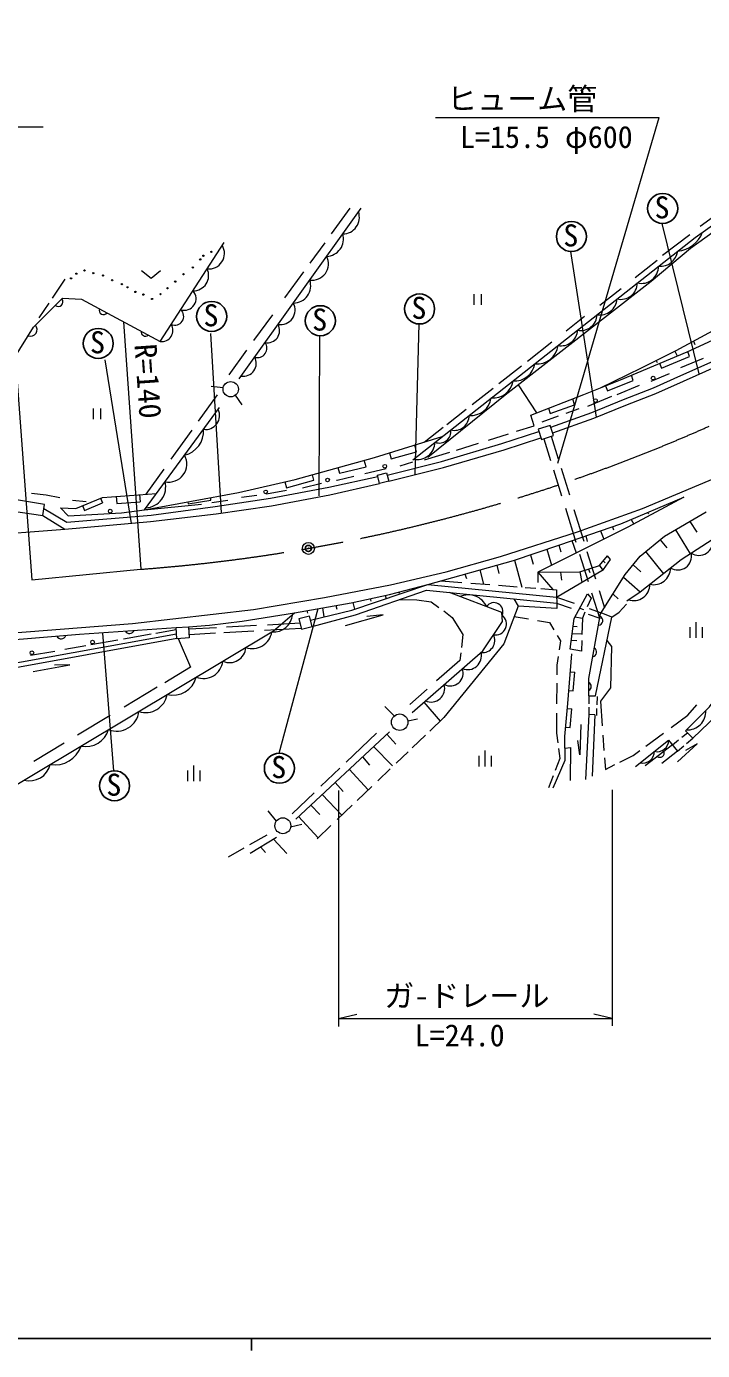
# Model space of a CAD drawing. Units: millimetres, scale not verified. Extents: x 40000 to 680000, y 20000 to 380000.
# Drawn here: x 149285 to 205508, y 204000 to 314128 of the extents above; entities that cross this region are included whole.
import ezdxf
from ezdxf.enums import TextEntityAlignment as Align

# ---------------------------------------------------------------- set-up
doc = ezdxf.new("R2010")
doc.units = ezdxf.units.MM
doc.header["$LTSCALE"] = 1000
doc.header["$PDMODE"] = 32
doc.header["$PDSIZE"] = 500
doc.linetypes.add('CHAIN', pattern=[18.5, 12, -1.5, 3.5, -1.5])
for name, color, linetype, lineweight in [('M-BGD', 7, 'Continuous', 13), ('M-BMK', 2, 'CHAIN', 25), ('M-BMK-SRVR', 3, 'Continuous', 25), ('M-STR-HTXT', 7, 'Continuous', 13), ('M-TTL-BAND', 7, 'Continuous', 25)]:
    doc.layers.add(name, color=color, linetype=linetype, lineweight=lineweight)
doc.styles.add('ＭＳ ゴシック', font='')
doc.styles.get('ＭＳ ゴシック').set_extended_font_data('MS Gothic')

msp = doc.modelspace()

# ---------------------------------------------------------------- linework, layer by layer
at = {"layer": 'M-BGD'}
for p, q in [((166962, 284809), (177117, 299013)), ((174656, 296877), (176215, 299022)), ((205317, 297531), (207414, 299039)), ((205216, 285227), (202154, 297740)), ((202191, 295105), (204448, 296830)), ((172881, 294436), (174113, 296131)), ((196696, 281633), (194566, 295411)), ((199906, 293255), (201742, 294685)), ((151448, 291533), (152512, 293109)), ((170783, 291552), (172364, 293726)), ((186476, 291870), (186476, 290973)), ((187099, 291870), (187099, 290973)), ((196961, 290955), (198756, 292329)), ((150343, 289894), (151163, 291110)), ((168206, 288009), (169764, 290151)), ((194157, 288810), (195700, 290044)), ((149770, 268116), (148224, 288697)), ((158813, 268983), (157382, 289572)), ((165516, 273675), (164629, 288585)), ((181624, 276870), (181935, 289383)), ((173637, 275095), (173681, 288407)), ((190944, 286297), (192967, 287887)), ((204749, 287951), (204871, 287674)), ((158032, 272788), (155821, 286394)), ((166137, 285163), (167616, 287196)), ((201655, 286337), (201727, 286176)), ((203216, 287127), (203398, 286726)), ((203703, 285752), (205598, 286549)), ((188580, 284439), (190454, 285912)), ((201242, 284624), (202762, 285266)), ((164636, 284202), (165646, 284101)), ((190180, 284316), (191707, 281985)), ((198422, 283530), (200254, 284297)), ((165132, 283499), (163559, 281299)), ((166653, 283450), (167185, 282670)), ((186349, 282685), (188087, 284051)), ((195969, 282555), (197955, 283371)), ((154821, 282360), (154821, 281462)), ((155444, 282360), (155444, 281462)), ((159095, 273930), (165340, 282429)), ((184239, 281026), (185843, 282287)), ((194162, 281957), (195240, 282356)), ((190028, 280459), (191496, 280918)), ((192173, 281258), (193533, 281734)), ((163026, 280552), (161303, 278143)), ((182370, 279557), (183935, 280787)), ((187707, 279733), (189384, 280258)), ((192301, 279842), (192867, 278023)), ((192921, 280039), (193503, 278167)), ((182398, 278072), (184480, 278724)), ((185038, 278898), (186879, 279474)), ((180373, 277583), (181429, 277910)), ((160700, 277300), (159221, 275231)), ((177438, 276947), (179186, 277368)), ((193109, 277243), (193776, 275098)), ((193746, 277384), (194437, 275162)), ((169260, 275256), (170923, 275555)), ((172238, 275767), (173833, 276140)), ((153106, 274740), (154237, 274628)), ((153933, 274272), (154097, 273876)), ((154097, 273876), (155595, 274498)), ((155431, 274894), (155595, 274498)), ((156743, 275048), (156787, 274455)), ((156787, 274455), (158738, 274598)), ((158695, 275192), (158738, 274598)), ((159095, 273930), (163830, 274409)), ((164709, 274540), (166027, 274727)), ((167176, 274970), (168429, 275138)), ((150655, 273448), (152480, 272309)), ((194101, 274053), (194976, 271238)), ((194811, 273959), (195635, 271309)), ((200937, 273695), (201008, 273583)), ((197022, 272174), (197289, 271483)), ((198011, 272512), (198096, 272260)), ((199571, 273116), (199783, 272745)), ((203260, 272266), (204482, 270270)), ((204465, 272963), (205034, 272067)), ((193551, 270985), (193735, 270444)), ((194650, 271361), (194990, 270335)), ((195799, 271755), (195912, 271295)), ((201979, 271440), (202543, 270756)), ((191198, 270183), (191412, 269416)), ((192558, 270647), (192959, 269322)), ((195288, 270235), (195991, 267972)), ((195901, 270455), (196605, 268190)), ((200761, 270446), (202254, 268615)), ((186993, 268925), (187283, 267750)), ((188402, 269317), (188564, 268626)), ((189869, 269731), (190487, 267498)), ((191802, 268744), (193072, 267287)), ((191802, 268744), (191814, 267889)), ((193711, 268750), (193777, 268067)), ((195309, 268755), (195477, 267912)), ((196023, 268994), (196132, 268718)), ((196929, 269297), (197192, 268926)), ((197251, 269669), (197406, 269503)), ((199740, 269363), (200366, 268765)), ((182673, 267722), (193372, 266667)), ((183781, 268031), (185488, 267894)), ((185754, 268580), (185882, 268206)), ((186250, 267833), (187807, 267708)), ((188545, 267649), (190089, 267526)), ((198942, 268316), (200325, 267092)), ((177867, 266536), (177927, 266326)), ((179125, 266808), (179194, 266550)), ((180262, 267090), (180292, 267005)), ((182540, 267236), (193383, 266167)), ((190771, 267471), (191641, 267401)), ((193372, 266667), (194831, 266155)), ((196289, 267015), (196956, 264869)), ((196905, 267224), (197353, 265783)), ((198067, 266921), (198487, 266522)), ((170292, 253684), (173540, 265720)), ((172604, 265547), (172646, 265317)), ((173894, 265774), (174026, 265020)), ((175010, 265970), (175084, 265674)), ((176420, 266224), (176552, 265661)), ((193372, 266168), (194598, 265738)), ((195300, 265757), (195616, 265628)), ((196078, 265718), (197090, 265364)), ((172037, 264487), (169336, 264342)), ((189851, 265057), (191023, 264854)), ((194901, 265027), (195514, 264902)), ((196000, 265246), (196963, 264909)), ((204975, 263271), (204975, 264593)), ((137775, 259286), (161769, 263621)), ((137788, 258901), (161793, 263238)), ((155596, 263668), (156528, 252220)), ((157361, 263198), (159645, 263603)), ((160056, 263675), (161747, 263975)), ((165088, 264113), (162777, 263988)), ((165012, 263659), (162805, 263540)), ((168189, 263830), (165701, 263696)), ((168422, 264293), (165914, 264157)), ((172148, 264043), (169076, 263878)), ((194664, 263649), (195432, 263621)), ((194742, 264258), (195093, 264226)), ((204464, 264169), (204464, 263271)), ((205486, 264169), (205486, 263271)), ((149630, 261826), (151639, 262182)), ((152481, 262332), (154229, 262642)), ((154643, 262715), (156887, 263113)), ((194592, 263091), (195047, 263048)), ((194522, 260459), (194883, 260428)), ((194750, 258866), (194883, 260428)), ((160164, 259170), (157399, 257505)), ((182616, 259008), (181158, 257732)), ((193382, 259521), (193369, 257801)), ((194389, 258896), (194750, 258866)), ((182345, 257927), (183692, 256349)), ((196051, 258467), (196048, 257783)), ((196737, 258412), (196713, 257696)), ((156256, 256816), (153536, 255178)), ((179075, 257579), (179874, 256780)), ((182821, 255517), (184000, 256643)), ((194261, 257413), (194633, 257378)), ((194489, 255822), (194633, 257378)), ((196045, 256900), (195772, 251495)), ((196047, 257518), (196045, 256900)), ((196559, 256862), (196045, 256900)), ((196559, 256862), (196329, 251773)), ((196704, 257412), (196684, 256831)), ((181001, 256373), (181811, 256544)), ((194117, 255856), (194489, 255822)), ((204102, 255549), (204709, 254938)), ((152419, 254505), (149901, 252989)), ((171680, 248197), (179475, 255473)), ((178383, 255346), (175867, 252936)), ((179264, 255277), (180005, 254446)), ((181365, 254126), (182460, 255172)), ((197221, 255196), (197312, 253919)), ((200798, 254277), (202270, 255358)), ((203000, 254378), (203506, 254783)), ((203797, 255016), (204262, 255388)), ((204184, 254495), (204709, 254938)), ((177229, 253377), (177808, 252675)), ((178139, 254226), (179727, 252625)), ((180041, 252861), (181020, 253796)), ((186910, 253475), (186910, 252578)), ((187421, 252578), (187421, 253900)), ((187932, 253475), (187932, 252578)), ((203000, 254378), (200749, 252631)), ((203419, 253851), (203958, 254305)), ((162683, 252245), (162683, 251347)), ((163194, 251347), (163194, 252669)), ((163705, 252245), (163705, 251347)), ((175344, 252435), (173774, 250931)), ((176121, 252343), (177708, 250632)), ((178497, 251386), (179540, 252383)), ((174948, 251247), (175612, 250497)), ((193091, 251798), (192706, 250798)), ((173209, 250389), (171380, 248638)), ((173882, 250253), (175513, 248536)), ((176778, 249744), (178001, 250912)), ((169357, 248900), (170064, 248032)), ((172926, 249360), (173678, 248593)), ((175126, 248165), (176370, 249354)), ((171911, 248412), (173538, 246649)), ((169263, 246864), (167835, 246047)), ((167899, 245381), (170076, 246699)), ((171254, 247552), (172189, 247787)), ((173449, 246564), (174608, 247671)), ((167353, 245772), (166053, 245028)), ((168760, 245902), (169170, 245427)), ((169816, 246541), (170936, 245343))]:
    msp.add_line(p, q, dxfattribs=at)
for points in [[(197019, 284080), (200443, 285723), (203321, 287181), (207059, 289199), (209648, 290629), (212013, 292021), (214913, 293884), (218586, 296393), (221254, 298319), (224554, 300814), (227622, 303249), (230473, 305249), (232632, 306595), (233931, 307315), (236753, 308670), (239445, 310007), (241352, 310792), (243287, 311577), (245231, 312250), (247353, 312941), (249287, 313474), (251521, 314128)], [(181404, 278078), (204898, 296582), (223149, 309522)], [(182651, 278292), (189109, 283481), (201236, 292944), (204517, 295678), (225147, 310546)], [(191496, 280918), (191237, 281801), (195650, 283531), (198692, 284750), (204220, 287071), (208867, 289195), (213999, 292076), (217700, 294263), (221443, 296702), (225418, 299632), (229077, 302492), (230970, 303810), (233325, 305310), (235302, 306502), (237783, 307792), (239456, 308628), (241765, 309671), (242910, 310091)], [(145009, 275158), (145487, 281692), (147079, 284650), (149876, 289129), (152294, 291527), (153871, 291443), (160411, 287931), (165732, 296153)], [(158848, 293835), (159656, 293185), (160437, 293835)], [(204709, 254938), (206689, 256839), (210446, 262167), (212644, 265139), (213737, 266905), (216205, 270747), (218883, 276257), (219962, 277939), (220860, 278934), (221687, 279551), (222528, 279986), (223579, 280350), (224299, 280512), (225476, 281101), (226355, 281662), (227355, 282335), (228944, 283550), (230075, 284522), (232330, 286541), (234082, 288405), (235726, 289831)], [(195112, 272103), (200517, 274038), (207968, 277171), (211693, 278864), (215842, 280981), (219990, 283267), (224478, 285976), (227713, 288134), (229006, 289041)], [(204102, 255549), (206089, 257543), (209910, 262756), (211999, 265770), (213148, 267410), (215125, 271027), (217922, 276429), (219219, 278528), (219829, 279404), (220754, 280175), (221834, 280862), (223306, 281367), (224315, 281802), (225142, 282208), (226054, 282783), (226951, 283442), (228451, 284494), (229671, 285601), (231872, 287704)], [(192894, 280791), (196298, 282024), (198947, 283089), (201443, 284071), (203714, 285094), (206630, 286398)], [(201936, 286112), (202110, 285708), (204428, 286686), (204298, 287106)], [(193064, 280321), (196476, 281556), (199132, 282625), (201637, 283610), (203919, 284638), (206836, 285942)], [(197450, 284252), (197604, 283814), (199735, 284693), (199611, 285136)], [(192686, 282369), (192846, 281936), (194858, 282668), (194730, 283170)], [(159095, 273930), (166910, 275378), (171642, 276450), (178239, 278287), (183866, 280017)], [(179285, 276814), (183813, 277958), (188813, 279436), (191896, 280453)], [(179414, 276301), (183978, 277456), (189024, 278910), (192064, 279923)], [(179477, 278667), (179625, 278160), (181722, 278758), (181580, 279314)], [(175176, 277434), (175316, 276977), (177531, 277510), (177375, 278046)], [(150731, 274044), (152627, 272902), (159646, 273482), (164964, 274206), (169591, 274907), (174423, 275804), (178505, 276699)], [(170778, 276254), (170906, 275764), (173180, 276387), (173073, 276848)], [(175055, 276402), (175129, 276402), (176519, 276732)], [(152480, 272309), (159587, 272946), (165055, 273604), (169668, 274249), (174519, 275175), (178654, 276109)], [(145918, 274136), (150655, 273448), (150772, 274367), (145912, 275164)], [(149713, 275301), (150909, 275179), (152059, 274964)], [(152124, 274104), (153395, 274048), (155601, 274964), (160098, 275295)], [(162706, 274599), (162742, 274430), (164617, 274736), (164614, 274952)], [(182673, 267722), (189793, 269705), (193641, 271016), (198716, 272754), (203946, 274969), (199284, 272478), (191802, 268744)], [(152124, 274104), (152744, 273425), (157174, 273678), (159095, 273930)], [(196051, 258467), (196051, 259897), (197028, 265266), (199086, 268545), (200315, 270083), (202343, 271737), (205820, 273746)], [(135093, 262678), (158099, 264471), (168166, 265626), (174068, 266635), (179565, 267694), (184185, 268760), (188713, 270047), (195112, 272103)], [(137955, 271229), (143226, 271636), (149227, 272071), (152480, 272309)], [(199203, 266363), (200325, 267092), (203746, 269794), (208101, 272612)], [(191802, 268744), (195309, 268755), (196929, 269297), (197614, 270089)], [(193372, 266667), (197268, 268971), (197857, 269798), (197614, 270089)], [(162764, 264204), (164511, 264324), (167231, 264660), (171563, 265363), (176280, 266194), (179462, 266881), (182673, 267722)], [(172918, 264748), (176337, 265589), (182673, 267722)], [(173050, 264226), (176638, 265203), (182540, 267236)], [(181358, 257065), (187232, 262196), (188860, 264648), (188832, 265377), (184479, 267045)], [(189804, 266519), (190178, 265910), (188977, 262775), (184000, 256643)], [(192059, 267368), (193359, 267264), (193393, 265726), (190178, 265910)], [(194495, 262332), (194822, 264883), (195953, 266949), (196243, 266575), (195924, 265844)], [(180319, 266471), (181744, 266440), (182931, 266272), (183585, 265805)], [(183987, 265534), (184679, 264982), (185576, 263552), (185457, 262487)], [(197961, 265007), (198570, 265417), (199193, 266065)], [(133817, 242312), (169827, 263849), (171563, 265363)], [(175828, 264306), (178959, 265180), (177594, 265049)], [(191773, 264724), (192776, 264550), (193141, 263938)], [(195731, 265401), (195514, 264902), (195476, 263548)], [(196051, 258467), (196613, 258443), (197961, 265007), (197090, 265364)], [(112293, 259014), (113072, 260021), (114502, 261128), (116162, 261854), (126994, 261790), (130296, 261874), (134263, 262007), (138343, 262302), (143993, 262778), (153704, 263579), (161737, 264140)], [(161901, 263210), (162930, 260836), (160793, 259549)], [(193413, 263483), (193688, 263022), (193582, 262293)], [(195463, 263045), (195439, 262173), (194495, 262332)], [(197558, 263045), (197952, 262561), (197849, 259131), (197019, 258013), (197167, 255946)], [(149851, 260477), (152898, 261038), (151627, 260992)], [(185406, 262034), (185333, 261384), (183395, 259689)], [(193092, 250808), (194087, 253108), (194045, 255078), (194297, 257811), (194648, 261947)], [(193501, 261739), (193393, 260997), (193387, 260205)], [(193364, 257000), (193351, 255340), (193462, 254548)], [(202914, 255830), (204281, 256835), (205028, 257697)], [(195397, 256074), (195313, 253536), (195147, 254737)], [(199929, 252589), (202683, 254776), (203419, 253851), (202116, 252820)], [(203435, 252962), (205064, 254473), (204086, 253912)], [(193528, 254077), (193646, 253237), (193261, 252238)], [(194066, 254110), (194535, 254148), (194514, 251400)], [(197357, 253296), (197426, 252335), (198217, 252733)], [(198635, 252943), (199739, 253499), (200295, 253907)]]:
    msp.add_lwpolyline(points, dxfattribs=at)
for points in [[(191839, 280631), (192110, 279781), (193114, 280100), (192842, 280951)], [(179414, 276301), (178654, 276109), (178479, 276805), (179239, 276996)], [(172159, 264002), (173050, 264226), (172835, 265078), (171944, 264854)], [(161737, 264140), (162764, 264204), (162822, 263268), (161795, 263204)]]:
    msp.add_lwpolyline(points, close=True, dxfattribs=at)
at = {"layer": 'M-BGD', "lineweight": 25}
for centre in [(202196, 298990), (194608, 296660), (181977, 290633), (164687, 290014), (173723, 289656), (155250, 287768), (170318, 252434), (156607, 250970)]:
    msp.add_circle(centre, 1250, dxfattribs=at)
at = {"layer": 'M-BGD'}
for centre, radius in [((164665, 295386), 53.3), ((163123, 294087), 53.3), ((163740, 294751), 53.3), ((164002, 295059), 53.3), ((152997, 293178), 53.3), ((153434, 293566), 53.3), ((154107, 293840), 53.3), ((154842, 293607), 53.3), ((155639, 293412), 53.3), ((156412, 293022), 53.3), ((161656, 292910), 53.3), ((162347, 293517), 53.3), ((157216, 292704), 53.3), ((157683, 292433), 53.3), ((158347, 292050), 53.3), ((159010, 291825), 53.3), ((160431, 291863), 53.3), ((161011, 292358), 53.3), ((159730, 291461), 53.3), ((166269, 283959), 638), ((201394, 284884), 154), ((196600, 283015), 154), ((179081, 277548), 154), ((174325, 276408), 154), ((169178, 275419), 154), ((156254, 273813), 154), ((149739, 262034), 154), ((154781, 262929), 154), ((180323, 256261), 687), ((170601, 247649), 660)]:
    msp.add_circle(centre, radius, dxfattribs=at)
for centre, radius, start, end in [((175602, 298248), 1370, 269.53823, 19.33828), ((174196, 296459), 1456, 272.14812, 16.72839), ((203230, 297854), 2428, 274.99981, 339.78876), ((164455, 295254), 1296, 263.83426, 30.35526), ((202005, 295629), 1450, 264.14777, 352.30246), ((173034, 294388), 1364, 262.06318, 26.81334), ((200408, 294206), 1450, 257.1784, 359.27183), ((163155, 293424), 1281, 269.2073, 24.98222), ((171489, 292562), 1437, 269.5572, 19.31932), ((162417, 291491), 972, 252.02602, 42.16349), ((198718, 292800), 1368, 256.75677, 359.69346), ((151937, 291222), 385, 229.90384, 39.59576), ((170402, 290547), 1221, 260.61494, 28.26157), ((196987, 291556), 1421, 260.01042, 356.4398), ((155695, 290525), 368, 160.27366, 323.25674), ((161625, 290020), 736, 246.17191, 48.0176), ((195401, 290184), 1339, 257.60351, 358.84672), ((149627, 288918), 547, 248.45846, 42.11714), ((159189, 288759), 384, 174.92002, 308.61039), ((160529, 288858), 935, 262.77228, 31.41724), ((169327, 288834), 1014, 258.7549, 30.12162), ((193760, 288924), 1354, 258.48008, 357.97015), ((168490, 287380), 787, 253.16353, 35.71298), ((191750, 287821), 1755, 263.79585, 352.65438), ((167324, 286111), 1072, 260.04501, 28.83151), ((189899, 286326), 1680, 264.96756, 351.48267), ((188087, 284907), 1684, 265.13361, 351.31662), ((186227, 283507), 1740, 265.65364, 350.79659), ((164183, 281769), 1160, 261.51626, 25.87324), ((184873, 281755), 1222, 255.6212, 0.82903), ((161955, 280474), 2062, 283.29516, 4.09434), ((183635, 280424), 946, 247.48151, 8.96871), ((181762, 279612), 1512, 258.80743, 357.6428), ((161117, 277734), 1503, 258.16938, 29.22012), ((159136, 275824), 1729, 272.71363, 14.67587), ((205212, 271294), 1158, 236.46781, 9.33758), ((203437, 270082), 1162, 239.36929, 12.24038), ((201466, 269076), 1379, 256.33416, 0.25632), ((199781, 267738), 1360, 251.07878, 359.91631), ((186037, 265198), 1655, 23.86696, 114.20866), ((188171, 265467), 738, 335.15871, 147.14863), ((169805, 265386), 1624, 265.83488, 354.89468), ((188300, 264428), 907, 258.77155, 53.44405), ((196856, 264705), 366, 270.48408, 68.87843), ((152165, 263603), 405, 206.47673, 342.95299), ((157856, 264031), 395, 208.09451, 339.88732), ((168070, 264017), 1636, 250.59466, 351.17407), ((187233, 263068), 1007, 261.75813, 27.86584), ((166174, 262574), 1356, 246.00288, 355.76585), ((196297, 262099), 399, 282.15714, 57.20538), ((163996, 261533), 1639, 248.70839, 353.06034), ((185963, 261792), 1160, 248.34641, 13.92856), ((161453, 260522), 2015, 256.59304, 345.17569), ((184526, 260346), 1074, 242.2635, 20.01147), ((182924, 259084), 1146, 246.46767, 15.80729), ((195906, 259229), 355, 294.05251, 65.94749), ((159207, 258869), 1805, 251.5731, 350.19563), ((156797, 257372), 1852, 248.45786, 353.31087), ((204238, 257159), 1546, 267.39114, 2.79162), ((154222, 256216), 1978, 258.39821, 343.37052), ((201755, 254737), 929, 254.44562, 2.44601), ((151642, 255017), 2304, 260.4792, 341.28953), ((200543, 253824), 963, 255.88241, 1.00923), ((201959, 253711), 370, 235.40369, 20.19877), ((149510, 253186), 1806, 255.90405, 345.86468)]:
    msp.add_arc(centre, radius, start, end, dxfattribs=at)
at = {"layer": 'M-BMK', "lineweight": 13}
msp.add_line((149717, 268111), (158768, 268980), dxfattribs=at)
msp.add_lwpolyline([(74223, 277266), (78682, 275393), (88164, 272091), (97054, 269551), (99425, 268958), (107318, 267580), (113056, 267011), (118052, 266757), (123641, 266634), (131290, 266714), (136459, 266964), (149717, 268111)], dxfattribs=at)
msp.add_arc((148199, 410903), 142316, 274.25887, 305.85828, dxfattribs=at)
at = {"layer": 'M-BMK-SRVR', "lineweight": 13}
msp.add_circle((172731, 270717), 500, dxfattribs=at)
at = {"layer": 'M-BMK-SRVR'}
msp.add_point((172731, 270717), dxfattribs=at)
at = {"layer": 'M-STR-HTXT'}
for p, q in [((183290, 306565), (201899, 306565)), ((193479, 277812), (201899, 306565)), ((132073, 305792), (150681, 305792)), ((175246, 250585), (175246, 230940)), ((197981, 250644), (197981, 231000)), ((175246, 231609), (176746, 231984)), ((175246, 231609), (197981, 231609)), ((197981, 231609), (196481, 231984))]:
    msp.add_line(p, q, dxfattribs=at)
at = {"layer": 'M-TTL-BAND'}
for p, q in [((40000, 205000), (579000, 205000)), ((168000, 205000), (168000, 204000))]:
    msp.add_line(p, q, dxfattribs=at)

# ---------------------------------------------------------------- texts
at = {"layer": 'M-BGD', "style": 'ＭＳ ゴシック'}
for p in [(201518, 297616), (193930, 295286), (164008, 288640), (181298, 289259), (173044, 288283), (154571, 286394), (169640, 251060), (155928, 249596)]:
    msp.add_text('S', height=1833, dxfattribs=at).set_placement(p, align=Align.BOTTOM_LEFT)
msp.add_text('R=140', height=1833, rotation=273.976, dxfattribs=at).set_placement((157719, 287638), align=Align.BOTTOM_LEFT)
at = {"layer": 'M-STR-HTXT', "style": 'ＭＳ ゴシック'}
for s, p in [('ヒューム管', (184258, 306641)), ('L=15.5 φ600', (185339, 303474)), ('ガ-ドレール', (179033, 232035)), ('L=24.0', (181573, 228751))]:
    msp.add_text(s, height=1833, dxfattribs=at).set_placement(p, align=Align.BOTTOM_LEFT)

doc.saveas('drawing.dxf')
